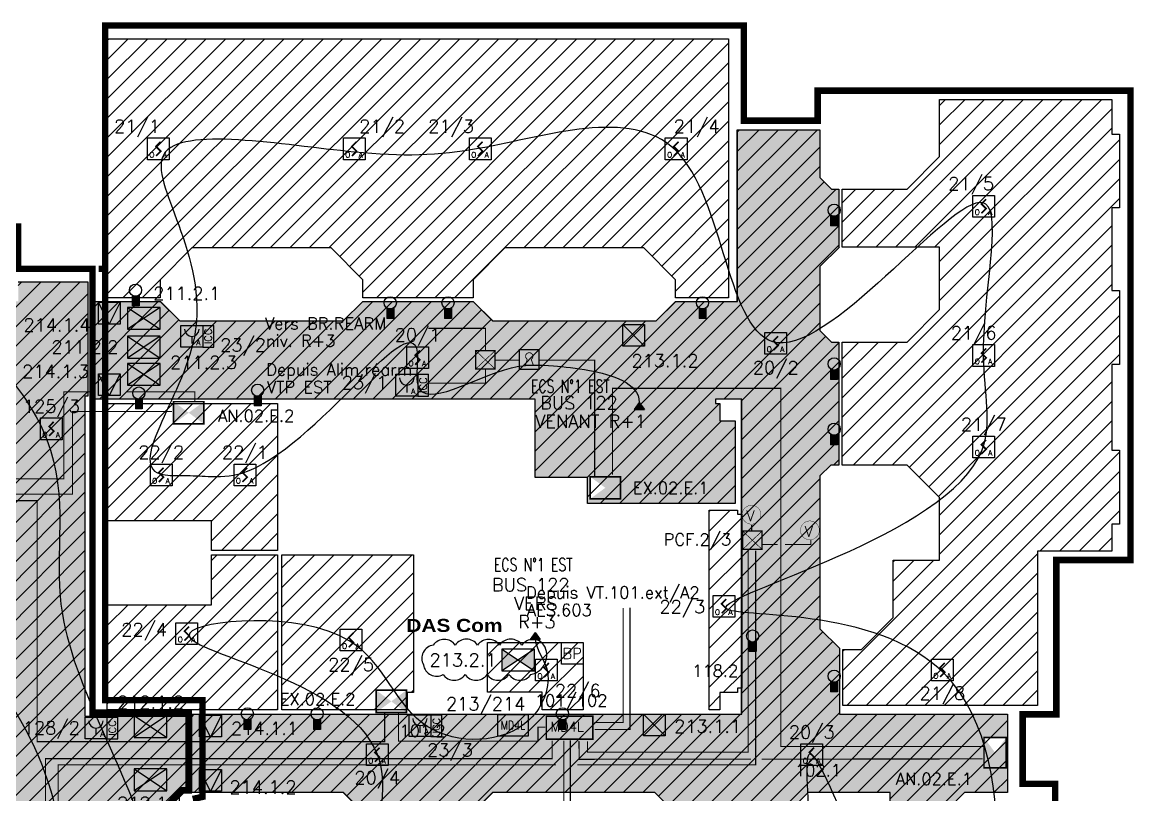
# Model space of a CAD drawing. Header units: millimetres. Extents: x 107 to 210, y 0 to 81.
# Drawn here: x 183.63 to 209.21, y 14.67 to 32.45 of the extents above; entities that cross this region are included whole.
import ezdxf
from ezdxf.enums import TextEntityAlignment as Align

# ---------------------------------------------------------------- set-up
doc = ezdxf.new("R2010")
doc.units = ezdxf.units.MM
for name, pattern in [('CACHE2', [4.7625, 3.175, -1.5875]), ('CONTINU', [0]), ('SLD', [0])]:
    doc.linetypes.add(name, pattern=pattern)
for name, color, linetype in [('ATEIS MISE EN SECURITE', 7, 'Continuous'), ('ATEIS ZONES MES', 7, 'Continuous'), ('JCC-ADRESSAGE', 6, 'Continuous'), ('JCC-ALARME GENERALE SELECTIVE', 3, 'Continuous'), ('JCC-BOUTON POUSSOIR REARMEMENT CCF', 3, 'Continuous'), ('JCC-CCF', 6, 'Continuous'), ('JCC-COMMUN', 2, 'Continuous'), ('JCC-DECLENCHEUR MANUEL AVEC ISOLATEUR', 5, 'Continuous'), ('JCC-ELEMENT DEPORTE_4 L DAS', 1, 'Continuous'), ('JCC-FILERIE SDI', 6, 'Continuous'), ('JCC-INDICATEUR ACTION', 1, 'Continuous'), ('JCC-OPTIQUE_A', 1, 'Continuous'), ('JCC-UAE-SDI', 7, 'Continuous'), ('JCC-VENTOUSE_PCF', 1, 'Continuous'), ('JCC-ZONING ZDA-ZDM', 5, 'Continuous')]:
    doc.layers.add(name, color=color, linetype=linetype)
doc.layers.add('JCC-MD4L', color=1, linetype='Continuous', lineweight=0)
doc.styles.add('ARIAL', font='')
doc.styles.add('HELVL', font='ROMAND.SHX')
doc.styles.add('ROMANC', font='romanc')
doc.styles.get("Standard").update_dxf_attribs({"font": 'romans.shx'})
doc.styles.add('TEXTE', font='romans.shx')
doc.styles.get('ARIAL').set_extended_font_data('Arial Black')
pattern_1 = [(45, (143.08944, 5.6988), (-0.2245064, 0.2245064), [])]
pattern_2 = [(45, (143.08978, 5.6988), (-0.2245064, 0.2245064), [])]
pattern_3 = [(0, (143.08978, 5.69879), (0.079375, 0.15875), [0, -0.15875])]

# ---------------------------------------------------------------- blocks, each defined once
blk = doc.blocks.new('déclencheur manuel avec isolateur')
at = {"layer": 'JCC-DECLENCHEUR MANUEL AVEC ISOLATEUR', "color": 0}
for p, q in [((2.5, 2.5), (5.02, 2.5)), ((5.02, -2.5), (5.02, 2.5)), ((0, 0), (0, -1.66)), ((2.5, -2.5), (5.02, -2.5))]:
    blk.add_line(p, q, dxfattribs=at)
blk.add_lwpolyline([(-2.5, 2.5), (2.5, 2.5), (2.5, -2.5), (-2.5, -2.5)], close=True, dxfattribs=at)
blk.add_arc((0, 1.66), 1.66, 180, 0, dxfattribs=at)
at = {"layer": 'JCC-ADRESSAGE', "style": 'TEXTE'}
blk.add_attdef('ADRESSE', text='', height=3, dxfattribs=at).set_placement((0, 5), align=Align.MIDDLE)
at = {"layer": 'JCC-DECLENCHEUR MANUEL AVEC ISOLATEUR', "color": 0}
blk.add_text('ICC', height=1.668, rotation=90, dxfattribs=at).set_placement((3.76, 0), align=Align.MIDDLE_CENTER)
blk.add_text('A', height=1.25, dxfattribs=at).set_placement((1.5, -2), align=Align.CENTER)
blk = doc.blocks.new('indicateur action')
at = {"layer": 'JCC-INDICATEUR ACTION'}
blk.add_hatch(color=0, dxfattribs=at).paths.add_polyline_path([(0.8, -0.05, -0.315344), (-0.8, -0.05), (-0.8, -2.5), (0.8, -2.5)])
at = {"layer": 'JCC-INDICATEUR ACTION', "color": 0}
for p, q in [((-0.8, -0.05), (-0.8, -2.5)), ((0.8, -2.5), (-0.8, -2.5)), ((0.8, -0.05), (0.8, -2.5))]:
    blk.add_line(p, q, dxfattribs=at)
blk.add_circle((0, 1.1), 1.4, dxfattribs=at)
at = {"layer": 'JCC-ADRESSAGE', "style": 'TEXTE'}
blk.add_attdef('ADRESSE', text='', height=3, dxfattribs=at).set_placement((0, 5), align=Align.MIDDLE)
blk = doc.blocks.new('optique_a')
at = {"layer": 'JCC-OPTIQUE_A', "color": 0}
blk.add_lwpolyline([(-2.5, 2.5), (2.5, 2.5), (2.5, -2.5), (-2.5, -2.5)], close=True, dxfattribs=at)
at = {"layer": 'JCC-OPTIQUE_A', "color": 0, "const_width": 0.385}
blk.add_lwpolyline([(0.54, 1.63), (-0.54, 0.54), (0.54, -0.54), (-0.54, -1.63)], dxfattribs=at)
at = {"layer": 'JCC-ADRESSAGE', "style": 'TEXTE'}
blk.add_attdef('ADRESSE', text='', height=3, dxfattribs=at).set_placement((0, 5), align=Align.MIDDLE)
at = {"layer": 'JCC-OPTIQUE_A', "color": 0}
for s, p in [('O', (-1.5, -2)), ('A', (1.5, -2))]:
    blk.add_text(s, height=1.25, dxfattribs=at).set_placement(p, align=Align.CENTER)
blk = doc.blocks.new('alarme générale selective')
at = {"layer": 'JCC-ALARME GENERALE SELECTIVE', "color": 0}
for p, q in [((2.5, -2.5), (-2.5, 2.5)), ((-2.5, -2.5), (2.5, 2.5))]:
    blk.add_line(p, q, dxfattribs=at)
blk.add_lwpolyline([(-2.5, 2.5), (2.5, 2.5), (2.5, -2.5), (-2.5, -2.5)], close=True, dxfattribs=at)
at = {"layer": 'JCC-ADRESSAGE', "style": 'TEXTE'}
blk.add_attdef('ADRESSE', text='', height=3, dxfattribs=at).set_placement((0, 5), align=Align.MIDDLE)
blk = doc.blocks.new('ventouse PCF')
at = {"layer": 'JCC-VENTOUSE_PCF'}
blk.add_hatch(color=0, dxfattribs=at).paths.add_polyline_path([(0, -2.5), (2.5, 2.5), (-2.5, 2.5)])
at = {"layer": 'JCC-VENTOUSE_PCF', "color": 0}
for p, q in [((0, -2.5), (-2.5, 2.5)), ((2.5, 2.5), (0, -2.5))]:
    blk.add_line(p, q, dxfattribs=at)
blk.add_lwpolyline([(-2.5, 2.5), (2.5, 2.5), (2.5, -2.5), (-2.5, -2.5)], close=True, dxfattribs=at)
at = {"layer": 'JCC-ADRESSAGE', "style": 'TEXTE'}
blk.add_attdef('ADRESSE', text='', height=3, dxfattribs=at).set_placement((0, 5), align=Align.MIDDLE)
blk = doc.blocks.new('clapet coupe feu_Réarm élect')
at = {"layer": 'JCC-CCF'}
h = blk.add_hatch(color=0, dxfattribs=at)
h.paths.add_polyline_path([(-3.76, 2.5), (-3.76, -2.5), (0, 0)])
h.paths.add_polyline_path([(3.76, 2.5), (0, 0), (3.76, -2.5)])
at = {"layer": 'JCC-CCF', "color": 0}
for p, q in [((3.76, 2.5), (-3.76, -2.5)), ((-3.76, 2.5), (3.76, -2.5))]:
    blk.add_line(p, q, dxfattribs=at)
blk.add_lwpolyline([(3.76, 2.5), (-3.76, 2.5), (-3.76, -2.5), (3.76, -2.5)], close=True, dxfattribs=at)
at = {"layer": 'JCC-ADRESSAGE', "style": 'TEXTE'}
blk.add_attdef('ADRESSE', text='', height=3, dxfattribs=at).set_placement((0, 5), align=Align.MIDDLE)
blk = doc.blocks.new('MD4L')
at = {"layer": 'JCC-ELEMENT DEPORTE_4 L DAS', "color": 0}
blk.add_lwpolyline([(-3.5, 2.5), (3.5, 2.5), (3.5, -2.5), (-3.5, -2.5)], close=True, dxfattribs=at)
at = {"layer": 'JCC-ADRESSAGE', "style": 'TEXTE'}
blk.add_attdef('ADRESSE', text='', height=3, dxfattribs=at).set_placement((0, 5), align=Align.MIDDLE)
at = {"layer": 'JCC-ELEMENT DEPORTE_4 L DAS', "color": 0, "width": 0.8}
blk.add_text('MD4L', height=2, dxfattribs=at).set_placement((0, 0), align=Align.MIDDLE_CENTER)
blk = doc.blocks.new('commun')
at = {"layer": 'JCC-COMMUN', "color": 0}
blk.add_lwpolyline([(-2.5, 2.5), (2.5, 2.5), (2.5, -2.5), (-2.5, -2.5)], close=True, dxfattribs=at)
at = {"layer": 'JCC-ADRESSAGE', "style": 'TEXTE'}
blk.add_attdef('ADRESSE', text='', height=3, dxfattribs=at).set_placement((0, 5), align=Align.MIDDLE)
at = {"layer": 'JCC-COMMUN', "color": 0, "style": 'TEXTE'}
blk.add_attdef('GENRE', text='', height=2.5, dxfattribs=at).set_placement((0, 0), align=Align.MIDDLE)
blk = doc.blocks.new("VOLETS D'AMENEE D'AIR DESENFUMAGE")
at = {"color": 3, "linetype": 'SLD', "const_width": 0.373}
blk.add_lwpolyline([(0, 5.12), (0, 0), (6.97, 0), (6.97, 5.12)], close=True, dxfattribs=at)
at = {"color": 3, "linetype": 'SLD'}
blk.add_solid([(0, 5.12), (0, 0), (6.97, 0), (6.97, 5.12)], dxfattribs=at)
blk = doc.blocks.new("VOLETS D'EXTRACTION DE DESENFUMAGE")
at = {"color": 1, "linetype": 'SLD', "const_width": 0.373}
blk.add_lwpolyline([(0, 5.12), (0, 0), (6.97, 0), (6.97, 5.12)], close=True, dxfattribs=at)
at = {"color": 1, "linetype": 'SLD'}
blk.add_solid([(0, 5.12), (0, 0), (6.97, 0), (6.97, 5.12)], dxfattribs=at)
blk = doc.blocks.new('BOITE DE RACCORDEMENT PCF')
at = {"color": 3, "linetype": 'Continuous', "const_width": 0.02}
blk.add_lwpolyline([(0, 0.275), (0, 0), (0.292, 0), (0.292, 0.275)], close=True, dxfattribs=at)
at = {"color": 3, "linetype": 'Continuous', "const_width": 0.01}
for points in [[(0.292, 0), (0, 0.275)], [(0.292, 0.275), (0, 0)]]:
    blk.add_lwpolyline(points, dxfattribs=at)
blk = doc.blocks.new('VENTOUSE ELECTROMANETIQUE A RUPTURE')
at = {"color": 4, "linetype": 'Continuous', "const_width": 0.00535}
blk.add_lwpolyline([(-0.142, 0, 1), (0.142, 0, 1)], format="xyb", close=True, dxfattribs=at)
at = {"color": 1, "linetype": 'SLD', "style": 'ROMANC'}
blk.add_text('V', height=0.16, dxfattribs=at).set_placement((-0.077, -0.096))
blk = doc.blocks.new('A$C20DD5AA8')
at = {"color": 4, "linetype": 'Continuous', "const_width": 0.364}
blk.add_lwpolyline([(0.18, 5.52), (0.18, 0.18), (10.88, 0.18), (10.88, 5.52)], close=True, dxfattribs=at)
at = {"linetype": 'Continuous', "style": 'ROMANC'}
blk.add_text('MD4L', height=2.183, dxfattribs=at).set_placement((1.13, 2))
blk = doc.blocks.new('BOITIER RÉARMEMENT MOTEUR DE DESENFUMAGE')
at = {"linetype": 'Continuous', "const_width": 0.31}
blk.add_lwpolyline([(0, 4.52), (0, 0), (4.52, 0), (4.52, 4.52)], close=True, dxfattribs=at)
at = {"color": 1, "linetype": 'Continuous', "const_width": 0.2}
blk.add_lwpolyline([(2.71, 2.26, 3.408312), (1.81, 2.26), (1.38, 0.92), (3.2, 0.92), (2.71, 2.26)], format="xyb", dxfattribs=at)

msp = doc.modelspace()

# ---------------------------------------------------------------- hatches: boundary and pattern name
at = {"layer": 'ATEIS ZONES MES'}
h = msp.add_hatch(dxfattribs=at)
h.set_pattern_fill('DOTS', color=3, scale=0.1, style=0)
h.set_pattern_definition(pattern_3)
edge = h.paths.add_edge_path()
edge.add_line((187.535, 16.484), (187.535, 16.524))
edge.add_line((187.535, 16.524), (200.191, 16.524))
edge.add_line((200.191, 16.524), (200.191, 23.774))
edge.add_line((200.191, 23.774), (199.591, 23.774))
edge.add_line((199.591, 23.774), (199.591, 23.674))
edge.add_line((199.591, 23.674), (199.691, 23.674))
edge.add_line((199.691, 23.674), (199.691, 23.274))
edge.add_line((199.691, 23.274), (200.041, 23.274))
edge.add_line((200.041, 23.274), (200.041, 21.374))
edge.add_line((200.041, 21.374), (196.641, 21.374))
edge.add_line((196.641, 21.374), (196.641, 21.974))
edge.add_line((196.641, 21.974), (195.441, 21.974))
edge.add_line((195.441, 21.974), (195.441, 23.774))
edge.add_line((195.441, 23.774), (193.284, 23.774))
edge.add_line((193.284, 23.774), (190.939, 23.774))
edge.add_line((190.939, 23.774), (186.691, 23.774))
edge.add_line((186.691, 23.774), (185.241, 23.774))
edge.add_line((185.241, 23.774), (185.241, 26.024))
edge.add_line((185.241, 26.024), (186.811, 26.024))
edge.add_line((186.811, 26.024), (187.261, 25.574))
edge.add_line((187.261, 25.574), (191.022, 25.574))
edge.add_line((191.022, 25.574), (191.472, 26.024))
edge.add_line((191.472, 26.024), (194.011, 26.024))
edge.add_line((194.011, 26.024), (194.461, 25.574))
edge.add_line((194.461, 25.574), (198.222, 25.574))
edge.add_line((198.222, 25.574), (198.672, 26.024))
edge.add_line((198.672, 26.024), (200.091, 26.024))
edge.add_line((200.091, 26.024), (200.091, 29.973))
edge.add_line((200.091, 29.973), (201.991, 29.973))
edge.add_line((201.991, 29.973), (201.991, 28.872))
edge.add_line((201.991, 28.872), (202.257, 28.607))
edge.add_line((202.257, 28.607), (202.428, 28.607))
edge.add_line((202.428, 28.607), (202.428, 27.273))
edge.add_line((202.428, 27.273), (202.441, 27.274))
edge.add_line((202.441, 27.274), (201.991, 26.824))
edge.add_line((201.991, 26.824), (201.991, 25.352))
edge.add_line((201.991, 25.352), (202.257, 25.087))
edge.add_line((202.257, 25.087), (202.428, 25.087))
edge.add_line((202.428, 25.087), (202.428, 22.26))
edge.add_line((202.428, 22.26), (202.244, 22.26))
edge.add_line((202.244, 22.26), (201.991, 22.008))
edge.add_line((201.991, 22.008), (201.992, 18.492))
edge.add_line((201.992, 18.492), (202.442, 18.042))
edge.add_line((202.442, 18.042), (202.442, 16.524))
edge.add_line((202.442, 16.524), (206.307, 16.524))
edge.add_line((206.307, 16.524), (206.307, 14.724))
edge.add_line((206.307, 14.724), (205.321, 14.724))
edge.add_line((205.321, 14.724), (204.926, 14.328))
edge.add_line((204.926, 14.328), (204.926, 14.23))
edge.add_line((204.926, 14.23), (203.608, 14.23))
edge.add_line((203.608, 14.23), (203.608, 14.724))
edge.add_line((203.608, 14.724), (201.721, 14.724))
edge.add_line((201.721, 14.724), (201.326, 14.328))
edge.add_line((201.326, 14.328), (201.326, 14.239))
edge.add_line((201.326, 14.239), (201.326, 14.23))
edge.add_line((201.326, 14.23), (198.59, 14.23))
edge.add_line((198.59, 14.23), (198.589, 14.328))
edge.add_line((198.589, 14.328), (198.194, 14.724))
edge.add_line((198.194, 14.724), (194.461, 14.724))
edge.add_line((194.461, 14.724), (194.011, 14.274))
edge.add_line((194.011, 14.274), (191.472, 14.274))
edge.add_line((191.472, 14.274), (191.023, 14.724))
edge.add_line((191.023, 14.724), (187.535, 14.724))
edge.add_line((187.535, 14.724), (187.535, 16.484))
h = msp.add_hatch(dxfattribs=at)
h.set_pattern_fill('DOTS', color=3, scale=0.1, style=0)
h.set_pattern_definition(pattern_3)
h.paths.add_polyline_path([(185.142, 23.844), (185.072, 23.844), (185.072, 16.483), (187.435, 16.484), (187.435, 14.804), (187.435, 14.774), (187.275, 14.774), (186.811, 14.274), (185.142, 14.274), (185.142, 10.274), (183.542, 10.274), (183.542, 10.674), (181.561, 10.674), (181.111, 10.224), (178.572, 10.224), (178.122, 10.674), (174.261, 10.674), (173.911, 10.224), (171.372, 10.224), (170.922, 10.674), (167.212, 10.674), (166.762, 10.224), (165.342, 10.224), (165.342, 6.624), (163.466, 6.624), (163.466, 7.679), (163.016, 8.129), (163.016, 9.349), (163.466, 9.799), (163.466, 11.274), (163.016, 11.729), (163.016, 14.268), (163.466, 14.718), (163.466, 16.824), (163.351, 16.824), (163.351, 19.364), (165.092, 19.364), (165.092, 16.474), (165.342, 16.474), (165.342, 12.574), (183.092, 12.574), (183.092, 20.899), (165.342, 20.899), (165.342, 23.049), (166.761, 23.049), (167.211, 22.599), (170.922, 22.599), (171.372, 23.049), (173.911, 23.049), (174.261, 22.599), (178.122, 22.599), (178.572, 23.049), (181.112, 23.049), (181.562, 22.599), (183.442, 22.599), (183.442, 26.024), (183.542, 26.024), (183.542, 26.474), (185.142, 26.474)])
at = {"layer": 'JCC-FILERIE SDI'}
for points in [[(197.716, 23.541), (197.952, 23.541), (197.834, 23.697)], [(195.319, 18.248), (195.555, 18.248), (195.437, 18.404)]]:
    msp.add_hatch(color=6, dxfattribs=at).paths.add_polyline_path(points)
at = {"layer": 'JCC-ZONING ZDA-ZDM'}
h = msp.add_hatch(dxfattribs=at)
h.set_pattern_fill('ANSI31', color=106, scale=0.1, style=0)
h.set_pattern_definition(pattern_1)
h.paths.add_polyline_path([(185.589, 26.104), (185.589, 32.068), (199.889, 32.068), (199.889, 26.104), (198.67, 26.104), (198.67, 26.524), (197.94, 27.254), (194.74, 27.254), (194.01, 26.524), (194.01, 26.104), (192.79, 26.104), (191.47, 26.104), (191.47, 26.524), (190.74, 27.254), (187.539, 27.254), (186.809, 26.524), (186.809, 26.104)])
h = msp.add_hatch(dxfattribs=at)
h.set_pattern_fill('ANSI31', color=106, scale=0.1, style=0)
h.set_pattern_definition(pattern_1)
edge = h.paths.add_edge_path()
edge.add_line((204.745, 30.674), (208.709, 30.674))
edge.add_line((208.709, 30.674), (208.709, 29.874))
edge.add_line((208.709, 29.874), (208.889, 29.874))
edge.add_line((208.889, 29.874), (208.889, 28.174))
edge.add_line((208.889, 28.174), (208.709, 28.174))
edge.add_line((208.709, 28.174), (208.709, 26.273))
edge.add_line((208.709, 26.273), (208.889, 26.273))
edge.add_line((208.889, 26.273), (208.889, 24.573))
edge.add_line((208.889, 24.573), (208.709, 24.573))
edge.add_line((208.709, 24.573), (208.709, 22.599))
edge.add_line((208.709, 22.599), (208.889, 22.599))
edge.add_line((208.889, 22.599), (208.889, 20.899))
edge.add_line((208.889, 20.899), (208.712, 20.896))
edge.add_line((208.712, 20.896), (208.709, 20.274))
edge.add_line((208.709, 20.274), (207.001, 20.274))
edge.add_line((207.001, 20.274), (207.001, 16.724))
edge.add_line((207.001, 16.724), (202.519, 16.724))
edge.add_line((202.519, 16.724), (202.519, 18.018))
edge.add_line((202.519, 18.018), (202.945, 18.018))
edge.add_line((202.945, 18.018), (203.675, 18.748))
edge.add_line((203.675, 18.748), (203.675, 20.069))
edge.add_line((203.675, 20.069), (203.675, 20.074))
edge.add_line((203.675, 20.074), (204.745, 20.074))
edge.add_line((204.745, 20.074), (204.745, 21.511))
edge.add_line((204.745, 21.511), (203.996, 22.26))
edge.add_line((203.996, 22.26), (202.506, 22.26))
edge.add_line((202.506, 22.26), (202.506, 25.087))
edge.add_line((202.506, 25.087), (203.996, 25.087))
edge.add_line((203.996, 25.087), (204.745, 25.835))
edge.add_line((204.745, 25.835), (204.745, 27.174))
edge.add_line((204.745, 27.174), (204.745, 27.274))
edge.add_line((204.745, 27.274), (202.506, 27.274))
edge.add_line((202.506, 27.274), (202.506, 28.607))
edge.add_line((202.506, 28.607), (203.996, 28.607))
edge.add_line((203.996, 28.607), (204.745, 29.356))
edge.add_line((204.745, 29.356), (204.745, 30.674))
h = msp.add_hatch(dxfattribs=at)
h.set_pattern_fill('ANSI31', color=42, scale=0.1, style=0)
h.set_pattern_definition(pattern_1)
edge = h.paths.add_edge_path()
edge.add_line((187.533, 16.484), (187.533, 16.524))
edge.add_line((187.533, 16.524), (200.189, 16.524))
edge.add_line((200.189, 16.524), (200.189, 23.774))
edge.add_line((200.189, 23.774), (199.589, 23.774))
edge.add_line((199.589, 23.774), (199.589, 23.674))
edge.add_line((199.589, 23.674), (199.689, 23.674))
edge.add_line((199.689, 23.674), (199.689, 23.274))
edge.add_line((199.689, 23.274), (200.039, 23.274))
edge.add_line((200.039, 23.274), (200.039, 21.374))
edge.add_line((200.039, 21.374), (196.639, 21.374))
edge.add_line((196.639, 21.374), (196.639, 21.974))
edge.add_line((196.639, 21.974), (195.439, 21.974))
edge.add_line((195.439, 21.974), (195.439, 23.774))
edge.add_line((195.439, 23.774), (193.282, 23.774))
edge.add_line((193.282, 23.774), (190.938, 23.774))
edge.add_line((190.938, 23.774), (186.689, 23.774))
edge.add_line((186.689, 23.774), (185.239, 23.774))
edge.add_line((185.239, 23.774), (185.239, 26.024))
edge.add_line((185.239, 26.024), (186.809, 26.024))
edge.add_line((186.809, 26.024), (187.259, 25.574))
edge.add_line((187.259, 25.574), (191.02, 25.574))
edge.add_line((191.02, 25.574), (191.47, 26.024))
edge.add_line((191.47, 26.024), (194.01, 26.024))
edge.add_line((194.01, 26.024), (194.459, 25.574))
edge.add_line((194.459, 25.574), (198.22, 25.574))
edge.add_line((198.22, 25.574), (198.67, 26.024))
edge.add_line((198.67, 26.024), (200.089, 26.024))
edge.add_line((200.089, 26.024), (200.089, 29.973))
edge.add_line((200.089, 29.973), (201.989, 29.973))
edge.add_line((201.989, 29.973), (201.989, 28.872))
edge.add_line((201.989, 28.872), (202.255, 28.607))
edge.add_line((202.255, 28.607), (202.426, 28.607))
edge.add_line((202.426, 28.607), (202.426, 27.273))
edge.add_line((202.426, 27.273), (202.439, 27.274))
edge.add_line((202.439, 27.274), (201.989, 26.824))
edge.add_line((201.989, 26.824), (201.989, 25.352))
edge.add_line((201.989, 25.352), (202.255, 25.087))
edge.add_line((202.255, 25.087), (202.426, 25.087))
edge.add_line((202.426, 25.087), (202.426, 22.26))
edge.add_line((202.426, 22.26), (202.242, 22.26))
edge.add_line((202.242, 22.26), (201.989, 22.008))
edge.add_line((201.989, 22.008), (201.99, 18.492))
edge.add_line((201.99, 18.492), (202.44, 18.042))
edge.add_line((202.44, 18.042), (202.44, 16.524))
edge.add_line((202.44, 16.524), (206.305, 16.524))
edge.add_line((206.305, 16.524), (206.305, 14.724))
edge.add_line((206.305, 14.724), (205.319, 14.724))
edge.add_line((205.319, 14.724), (204.924, 14.328))
edge.add_line((204.924, 14.328), (204.924, 14.23))
edge.add_line((204.924, 14.23), (203.606, 14.23))
edge.add_line((203.606, 14.23), (203.606, 14.724))
edge.add_line((203.606, 14.724), (201.719, 14.724))
edge.add_line((201.719, 14.724), (201.324, 14.328))
edge.add_line((201.324, 14.328), (201.324, 14.239))
edge.add_line((201.324, 14.239), (201.324, 14.23))
edge.add_line((201.324, 14.23), (198.588, 14.23))
edge.add_line((198.588, 14.23), (198.588, 14.328))
edge.add_line((198.588, 14.328), (198.192, 14.724))
edge.add_line((198.192, 14.724), (194.459, 14.724))
edge.add_line((194.459, 14.724), (194.009, 14.274))
edge.add_line((194.009, 14.274), (191.47, 14.274))
edge.add_line((191.47, 14.274), (191.021, 14.724))
edge.add_line((191.021, 14.724), (187.533, 14.724))
edge.add_line((187.533, 14.724), (187.533, 16.484))
h = msp.add_hatch(dxfattribs=at)
h.set_pattern_fill('ANSI31', color=11, scale=0.1, style=0)
h.set_pattern_definition(pattern_2)
h.paths.add_polyline_path([(185.14, 23.844), (185.07, 23.844), (185.07, 16.483), (187.433, 16.484), (187.433, 14.804), (187.433, 14.774), (187.273, 14.774), (186.81, 14.274), (185.14, 14.274), (185.14, 10.274), (183.54, 10.274), (183.54, 10.674), (181.559, 10.674), (181.109, 10.224), (178.57, 10.224), (178.12, 10.674), (174.26, 10.674), (173.91, 10.224), (171.37, 10.224), (170.92, 10.674), (167.21, 10.674), (166.76, 10.224), (165.34, 10.224), (165.34, 6.624), (163.465, 6.624), (163.465, 7.679), (163.015, 8.129), (163.015, 9.349), (163.465, 9.799), (163.465, 11.274), (163.015, 11.729), (163.015, 14.268), (163.465, 14.718), (163.465, 16.824), (163.35, 16.824), (163.35, 19.364), (165.09, 19.364), (165.09, 16.474), (165.34, 16.474), (165.34, 12.574), (183.09, 12.574), (183.09, 20.899), (165.34, 20.899), (165.34, 23.049), (166.76, 23.049), (167.21, 22.599), (170.92, 22.599), (171.37, 23.049), (173.91, 23.049), (174.259, 22.599), (178.12, 22.599), (178.57, 23.049), (181.11, 23.049), (181.56, 22.599), (183.44, 22.599), (183.44, 26.024), (183.54, 26.024), (183.54, 26.474), (185.14, 26.474)])
h = msp.add_hatch(dxfattribs=at)
h.set_pattern_fill('ANSI31', color=3, scale=0.1, style=0)
h.set_pattern_definition(pattern_2)
h.paths.add_polyline_path([(185.59, 23.674), (189.51, 23.674), (189.51, 20.294), (187.99, 20.294), (187.99, 20.973), (185.59, 20.973)])
h = msp.add_hatch(dxfattribs=at)
h.set_pattern_fill('ANSI31', color=3, scale=0.1, style=0)
h.set_pattern_definition(pattern_2)
h.paths.add_polyline_path([(199.44, 21.224), (200.092, 21.224), (200.092, 21.126), (200.19, 21.126), (200.19, 17.122), (200.092, 17.122), (200.092, 17.024), (199.69, 17.024), (199.69, 16.624), (199.44, 16.624)])
h = msp.add_hatch(dxfattribs=at)
h.set_pattern_fill('ANSI31', color=3, scale=0.1, style=0)
h.set_pattern_definition(pattern_2)
h.paths.add_polyline_path([(189.51, 20.194), (189.51, 16.641), (189.51, 16.624), (185.59, 16.624), (185.59, 19.044), (187.99, 19.044), (187.99, 20.194)])
h = msp.add_hatch(dxfattribs=at)
h.set_pattern_fill('ANSI31', color=3, scale=0.1, style=0)
h.set_pattern_definition(pattern_2)
h.paths.add_polyline_path([(189.61, 20.194), (192.638, 20.194), (192.638, 17.024), (192.49, 17.024), (192.49, 16.624), (189.61, 16.624)])
h = msp.add_hatch(dxfattribs=at)
h.set_pattern_fill('ANSI31', color=3, scale=0.1, style=0)
h.set_pattern_definition(pattern_2)
h.paths.add_polyline_path([(195.6, 16.624), (195.6, 17.034), (194.34, 17.034), (194.34, 18.174), (196.54, 18.174), (196.54, 16.624)])

# ---------------------------------------------------------------- linework, layer by layer
at = {"layer": 'ATEIS MISE EN SECURITE', "color": 6, "linetype": 'CONTINU', "const_width": 0.025}
for points in [[(194.292, 24.89), (194.292, 25.405), (192.977, 25.405)], [(195.075, 24.671), (194.515, 24.671)], [(196.807, 21.991), (196.807, 24.671), (195.528, 24.671)], [(194.292, 24.47), (194.292, 24.142), (192.986, 24.142)], [(200.42, 20.881), (200.42, 20.748)], [(201.186, 20.43), (201.781, 20.43), (201.781, 20.531)], [(200.512, 20.287), (200.512, 15.359), (196.409, 15.359)], [(196.644, 15.903), (196.644, 15.653), (200.339, 15.653), (200.339, 20.279)], [(200.675, 20.43), (201.015, 20.43)], [(195.916, 15.359), (184.458, 15.359), (184.458, 10.909), (183.47, 10.909)]]:
    msp.add_lwpolyline(points, dxfattribs=at)
at = {"layer": 'ATEIS MISE EN SECURITE', "color": 3, "linetype": 'CONTINU', "const_width": 0.025}
for points in [[(170.966, 20.792), (170.966, 21.943), (184.59, 21.943), (184.59, 23.944), (185.238, 23.944)], [(186.037, 23.944), (187.607, 23.944), (187.607, 23.718)], [(205.758, 15.782), (201.092, 15.782), (201.092, 22.833), (201.092, 24.024), (197.215, 24.024), (197.215, 22.036)], [(182.445, 20.804), (182.445, 21.59), (184.787, 21.59), (184.787, 23.489), (187.079, 23.489)], [(184.522, 15.894), (183.977, 15.894), (183.977, 21.44), (182.772, 21.44), (182.772, 20.825)], [(191.974, 16.554), (191.974, 15.894), (184.522, 15.894)], [(195.673, 16.227), (195.502, 16.227), (195.502, 15.908), (192.294, 15.908), (192.294, 16.546)], [(195.827, 15.915), (195.827, 15.502), (184.165, 15.502), (184.165, 14.453), (183.021, 14.453)], [(196.445, 15.912), (196.45, 15.488), (200.404, 15.492)], [(200.654, 15.492), (205.734, 15.497)]]:
    msp.add_lwpolyline(points, dxfattribs=at)
at = {"layer": 'ATEIS MISE EN SECURITE', "color": 5, "linetype": 'CACHE2', "ltscale": 0.1, "const_width": 0.025}
msp.add_lwpolyline([(196.798, 16.335), (197.465, 16.335), (197.465, 18.966)], dxfattribs=at)
at = {"layer": 'ATEIS MISE EN SECURITE', "color": 1, "linetype": 'CACHE2', "ltscale": 0.1, "const_width": 0.025}
for points in [[(196.805, 16.174), (197.619, 16.174), (197.619, 18.974)], [(196.247, 15.927), (196.247, 12.58), (195.284, 12.58)]]:
    msp.add_lwpolyline(points, dxfattribs=at)
at = {"layer": 'ATEIS MISE EN SECURITE', "color": 4, "linetype": 'CACHE2', "ltscale": 0.1, "const_width": 0.025}
msp.add_lwpolyline([(196.097, 15.916), (196.097, 12.749), (195.261, 12.749)], dxfattribs=at)
at = {"layer": 'ATEIS ZONES MES', "color": 3}
for points in [[(187.535, 16.484), (187.535, 16.524), (200.191, 16.524), (200.191, 23.774), (199.591, 23.774), (199.591, 23.674), (199.691, 23.674), (199.691, 23.274), (200.041, 23.274), (200.041, 21.374), (196.641, 21.374), (196.641, 21.974), (195.441, 21.974), (195.441, 23.774), (193.284, 23.774), (190.939, 23.774), (186.691, 23.774), (185.241, 23.774), (185.241, 26.024), (186.811, 26.024), (187.261, 25.574), (191.022, 25.574), (191.472, 26.024), (194.011, 26.024), (194.461, 25.574), (198.222, 25.574), (198.672, 26.024), (200.091, 26.024), (200.091, 29.973), (201.991, 29.973), (201.991, 28.872), (202.257, 28.607), (202.428, 28.607), (202.428, 27.273), (202.441, 27.274), (201.991, 26.824), (201.991, 25.352), (202.257, 25.087), (202.428, 25.087), (202.428, 22.26), (202.244, 22.26), (201.991, 22.008), (201.992, 18.492), (202.442, 18.042), (202.442, 16.524), (206.307, 16.524), (206.307, 14.724), (205.321, 14.724), (204.926, 14.328)], [(183.542, 26.474), (185.142, 26.474), (185.142, 23.844), (185.072, 23.844), (185.072, 16.483), (187.435, 16.484), (187.435, 14.804), (187.435, 14.774), (187.275, 14.774), (186.811, 14.274), (185.142, 14.274), (185.142, 10.274), (183.542, 10.274)], [(191.472, 14.274), (191.023, 14.724), (187.535, 14.724), (187.535, 16.484)], [(198.589, 14.328), (198.194, 14.724), (194.461, 14.724), (194.011, 14.274)], [(203.608, 14.23), (203.608, 14.724), (201.721, 14.724), (201.326, 14.328)]]:
    msp.add_lwpolyline(points, dxfattribs=at)
at = {"layer": 'JCC-CCF'}
msp.add_lwpolyline([(195.638, 18.117, 0.520567), (195.133, 18.117, 0.520567), (194.618, 18.117, 0.520567), (194.113, 18.117, 0.520567), (193.598, 18.117, 0.520567), (193.093, 18.117, 0.520567), (192.866, 17.663, 0.520567), (193.32, 17.437, 0.520567), (193.825, 17.437, 0.520567), (194.33, 17.437, 0.520567), (194.835, 17.437, 0.520567), (195.34, 17.437, 0.520567)], format="xyb", close=True, dxfattribs=at)
at = {"layer": 'JCC-FILERIE SDI', "color": 6}
for p, q in [((197.834, 23.697), (197.716, 23.541)), ((197.834, 23.697), (197.716, 23.541)), ((197.716, 23.541), (197.952, 23.541)), ((197.716, 23.541), (197.952, 23.541)), ((197.834, 23.697), (197.952, 23.541)), ((197.834, 23.697), (197.952, 23.541)), ((195.437, 18.404), (195.319, 18.248)), ((195.437, 18.404), (195.319, 18.248)), ((195.319, 18.248), (195.555, 18.248)), ((195.319, 18.248), (195.555, 18.248)), ((195.437, 18.404), (195.555, 18.248)), ((195.437, 18.404), (195.555, 18.248))]:
    msp.add_line(p, q, dxfattribs=at)
at = {"layer": 'JCC-FILERIE SDI', "color": 6, "start_tangent": (0.097794, -0.995207), "end_tangent": (0, -1)}
msp.add_spline([(195.44, 18.252), (195.702, 17.566), (195.309, 16.405), (192.97, 16.235), (191.156, 18.217), (187.486, 18.387), (191.8, 15.606), (191.666, 11.75), (193.774, 11.672), (198.799, 10.809), (201.083, 10.845), (201.743, 15.605), (204.669, 10.738), (204.865, 17.447), (199.833, 18.963), (205.723, 22.606), (205.758, 24.746), (205.812, 28.265), (201.012, 25.073), (198.657, 29.513), (194.179, 29.548), (191.28, 29.46), (186.89, 29.406), (187.593, 25.211), (186.873, 22.039), (187.356, 22.018), (187.909, 21.999), (188.693, 22.075), (192.731, 24.733), (192.733, 24.097), (194.89, 24.495), (195.856, 24.541), (196.684, 24.436), (197.834, 23.697)], degree=3, dxfattribs=at)
at = {"layer": 'JCC-FILERIE SDI', "color": 5, "start_tangent": (0, 1), "end_tangent": (0, 1)}
msp.add_spline([(166.877, 20.232), (167.782, 19.78), (167.764, 22.227), (166.509, 25.25), (168.297, 23.745), (169.662, 21.867), (171.331, 25.134), (173.626, 25.296), (178.657, 25.296), (179.631, 21.821), (180.953, 25.25), (184.082, 23.118), (184.503, 19.241), (185.43, 16.252), (186.614, 11.753), (180.795, 7.953), (178.894, 7.93), (173.909, 7.791), (171.498, 7.861), (166.56, 7.814), (159.505, 8.069), (159.505, 11.706), (159.598, 14.417), (162.519, 15.599), (164.628, 18.402), (165.231, 11.637), (167.109, 14.695), (169.775, 14.556), (172.441, 14.649), (175.258, 11.661), (176.244, 14.775), (180.37, 14.649), (184.242, 13.166), (181.861, 18.453), (176.227, 18.707), (172.472, 18.545), (169.156, 18.545), (169.18, 19.101)], degree=3, dxfattribs=at)
at = {"layer": 'JCC-ZONING ZDA-ZDM', "color": 201, "const_width": 0.15}
for points in [[(207.406, 7.949), (207.406, 14.924), (206.656, 14.924), (206.656, 16.524), (207.431, 16.524), (207.431, 20.074), (209.139, 20.074), (209.139, 30.874), (201.94, 30.874), (201.94, 30.182), (200.24, 30.182), (200.24, 32.373), (185.54, 32.373), (185.54, 26.774), (185.39, 26.774)], [(185.54, 26.774), (185.54, 16.849), (187.78, 16.849), (187.78, 14.624), (187.556, 14.574)]]:
    msp.add_lwpolyline(points, dxfattribs=at)
at = {"layer": 'JCC-ZONING ZDA-ZDM', "color": 106}
for points in [[(185.589, 26.104), (185.589, 32.068), (199.889, 32.068), (199.889, 26.104), (198.67, 26.104), (198.67, 26.104), (198.67, 26.524), (197.94, 27.254), (194.74, 27.254), (194.01, 26.524), (194.01, 26.104), (192.79, 26.104), (191.47, 26.104), (191.47, 26.524), (190.74, 27.254), (187.539, 27.254), (186.809, 26.524), (186.809, 26.104), (185.589, 26.104)], [(204.745, 30.674), (208.709, 30.674), (208.709, 29.874), (208.889, 29.874), (208.889, 28.174), (208.709, 28.174), (208.709, 26.273), (208.889, 26.273), (208.889, 24.573), (208.709, 24.573), (208.709, 22.599), (208.889, 22.599), (208.889, 20.899), (208.712, 20.896), (208.709, 20.274), (207.001, 20.274), (207.001, 16.724), (202.519, 16.724), (202.519, 18.018), (202.945, 18.018), (203.675, 18.748), (203.675, 20.069), (203.675, 20.074), (204.745, 20.074), (204.745, 21.511), (203.996, 22.26), (202.506, 22.26), (202.506, 25.087), (203.996, 25.087), (204.745, 25.835), (204.745, 27.174), (204.745, 27.274), (202.506, 27.274), (202.506, 28.607), (203.996, 28.607), (204.745, 29.356), (204.745, 30.674)]]:
    msp.add_lwpolyline(points, dxfattribs=at)
at = {"layer": 'JCC-ZONING ZDA-ZDM', "color": 42}
for points in [[(187.533, 16.484), (187.533, 16.524), (200.189, 16.524), (200.189, 23.774), (199.589, 23.774), (199.589, 23.674), (199.689, 23.674), (199.689, 23.274), (200.039, 23.274), (200.039, 21.374), (196.639, 21.374), (196.639, 21.974), (195.439, 21.974), (195.439, 23.774), (193.282, 23.774), (190.938, 23.774), (186.689, 23.774), (185.239, 23.774), (185.239, 26.024), (186.809, 26.024), (187.259, 25.574), (191.02, 25.574), (191.47, 26.024), (194.01, 26.024), (194.459, 25.574), (198.22, 25.574), (198.67, 26.024), (200.089, 26.024), (200.089, 29.973), (201.989, 29.973), (201.989, 28.872), (202.255, 28.607), (202.426, 28.607), (202.426, 27.273), (202.439, 27.274), (201.989, 26.824), (201.989, 25.352), (202.255, 25.087), (202.426, 25.087), (202.426, 22.26), (202.242, 22.26), (201.989, 22.008), (201.99, 18.492), (202.44, 18.042), (202.44, 16.524), (206.305, 16.524), (206.305, 14.724), (205.319, 14.724), (204.924, 14.328)], [(191.47, 14.274), (191.021, 14.724), (187.533, 14.724), (187.533, 16.484)], [(198.588, 14.328), (198.192, 14.724), (194.459, 14.724), (194.009, 14.274)], [(203.606, 14.23), (203.606, 14.724), (201.719, 14.724), (201.324, 14.328)]]:
    msp.add_lwpolyline(points, dxfattribs=at)
at = {"layer": 'JCC-ZONING ZDA-ZDM', "color": 1, "const_width": 0.15}
msp.add_lwpolyline([(163.69, 6.424), (165.34, 6.424), (165.34, 5.524), (183.54, 5.524), (183.54, 9.974), (185.19, 9.974), (185.19, 14.174), (185.19, 14.236), (186.79, 14.236), (187.319, 14.774), (187.461, 14.774), (187.461, 16.564), (185.29, 16.564), (185.25, 16.564), (185.25, 26.774), (183.54, 26.774), (183.54, 27.749), (165.89, 27.749), (165.59, 27.749)], dxfattribs=at)
at = {"layer": 'JCC-ZONING ZDA-ZDM', "color": 11}
msp.add_lwpolyline([(183.54, 26.474), (185.14, 26.474), (185.14, 23.844), (185.07, 23.844), (185.07, 16.483), (187.433, 16.484), (187.433, 14.804), (187.433, 14.774), (187.273, 14.774), (186.81, 14.274), (185.14, 14.274), (185.14, 10.274), (183.54, 10.274)], dxfattribs=at)
at = {"layer": 'JCC-ZONING ZDA-ZDM', "color": 3}
for points in [[(185.59, 23.674), (189.51, 23.674), (189.51, 20.294), (187.99, 20.294), (187.99, 20.973), (185.59, 20.973), (185.59, 23.674)], [(199.44, 21.224), (200.092, 21.224), (200.092, 21.126), (200.19, 21.126), (200.19, 17.122), (200.092, 17.122), (200.092, 17.024), (199.69, 17.024), (199.69, 16.624), (199.44, 16.624), (199.44, 21.224)], [(189.51, 20.194), (189.51, 16.641), (189.51, 16.624), (185.59, 16.624), (185.59, 19.044), (187.99, 19.044), (187.99, 20.194), (189.51, 20.194)], [(189.61, 20.194), (192.638, 20.194), (192.638, 17.024), (192.49, 17.024), (192.49, 16.624), (189.61, 16.624), (189.61, 20.194)], [(195.6, 16.624), (195.6, 17.034), (194.34, 17.034), (194.34, 18.174), (196.54, 18.174), (196.54, 16.624), (195.6, 16.624)]]:
    msp.add_lwpolyline(points, dxfattribs=at)

# ---------------------------------------------------------------- block references
at = {"layer": 'ATEIS MISE EN SECURITE', "linetype": 'Continuous'}
for name, p, xscale, yscale, zscale in [('BOITE DE RACCORDEMENT PCF', (194.069, 24.47), 1.5274875, 1.5274875, 1.5274875), ('BOITIER RÉARMEMENT MOTEUR DE DESENFUMAGE', (195.075, 24.465), 0.1, 0.1, 0.1), ("VOLETS D'EXTRACTION DE DESENFUMAGE", (196.703, 21.479), 0.1, 0.1, 0.1), ('VENTOUSE ELECTROMANETIQUE A RUPTURE', (200.416, 21.116), 1.5274875, 1.5274875, 1.5274875), ('BOITE DE RACCORDEMENT PCF', (200.213, 20.319), 1.5274875, 1.5274875, 1.5274875), ('VENTOUSE ELECTROMANETIQUE A RUPTURE', (201.76, 20.756), 1.5274875, 1.5274875, 1.5274875), ("VOLETS D'EXTRACTION DE DESENFUMAGE", (191.777, 16.565), 0.1, 0.1, 0.1)]:
    msp.add_blockref(name, p, dxfattribs=dict(at, xscale=xscale, yscale=yscale, zscale=zscale))
at = {"layer": 'ATEIS MISE EN SECURITE', "linetype": 'Continuous', "xscale": 0.1, "yscale": 0.1, "zscale": 0.1}
for p, rotation in [((187.812, 23.718), 180), ((205.767, 15.99), 270)]:
    msp.add_blockref("VOLETS D'AMENEE D'AIR DESENFUMAGE", p, dxfattribs=dict(at, rotation=rotation))
at = {"layer": 'ATEIS MISE EN SECURITE', "color": 0, "xscale": 0.1, "yscale": 0.1, "zscale": 0.1}
msp.add_blockref('A$C20DD5AA8', (195.677, 15.931), dxfattribs=at)
at = {"layer": 'JCC-ALARME GENERALE SELECTIVE', "lineweight": 0}
ref = msp.add_blockref('alarme générale selective', (197.706, 25.244), dxfattribs=dict(at, xscale=0.09999999999999964, yscale=0.09999999999999964))
ref.add_attrib('ADRESSE', '213.1.2', dxfattribs={"layer": 'JCC-ADRESSAGE', "height": 0.3, "style": 'TEXTE'}).set_placement((198.425, 24.659), align=Align.MIDDLE)
ref = msp.add_blockref('alarme générale selective', (198.179, 16.278), dxfattribs=dict(at, xscale=0.09999999999999964, yscale=0.09999999999999964))
ref.add_attrib('ADRESSE', '213.1.1', dxfattribs={"layer": 'JCC-ADRESSAGE', "height": 0.3, "style": 'TEXTE'}).set_placement((199.407, 16.248), align=Align.MIDDLE)
at = {"layer": 'JCC-BOUTON POUSSOIR REARMEMENT CCF'}
ref = msp.add_blockref('commun', (196.29, 17.924), dxfattribs=dict(at, xscale=0.1000000000000014, yscale=0.1000000000000014))
ref.add_attrib('GENRE', 'BP', dxfattribs={"layer": 'JCC-COMMUN', "color": 0, "height": 0.25, "style": 'TEXTE'}).set_placement((196.29, 17.924), align=Align.MIDDLE)
at = {"layer": 'JCC-CCF', "lineweight": 0}
ref = msp.add_blockref('clapet coupe feu_Réarm élect', (186.427, 25.637), dxfattribs=dict(at, xscale=0.09999999999999432, yscale=0.09999999999999432))
ref.add_attrib('ADRESSE', '211.2.1', dxfattribs={"layer": 'JCC-ADRESSAGE', "height": 0.3, "style": 'TEXTE'}).set_placement((187.418, 26.208), align=Align.MIDDLE)
ref = msp.add_blockref('clapet coupe feu_Réarm élect', (186.427, 24.971), dxfattribs=dict(at, xscale=0.09999999999999432, yscale=0.09999999999999432))
ref.add_attrib('ADRESSE', '211.2.2', dxfattribs={"layer": 'JCC-ADRESSAGE', "height": 0.3, "style": 'TEXTE'}).set_placement((185.075, 24.974), align=Align.MIDDLE)
ref = msp.add_blockref('clapet coupe feu_Réarm élect', (186.427, 24.347), dxfattribs=dict(at, xscale=0.09999999999999432, yscale=0.09999999999999432))
ref.add_attrib('ADRESSE', '211.2.3', dxfattribs={"layer": 'JCC-ADRESSAGE', "height": 0.3, "style": 'TEXTE'}).set_placement((187.808, 24.62), align=Align.MIDDLE)
ref = msp.add_blockref('clapet coupe feu_Réarm élect', (195.047, 17.771), dxfattribs=dict(at, xscale=0.09999999999999432, yscale=0.09999999999999432))
ref.add_attrib('ADRESSE', '213.2.1', dxfattribs={"layer": 'JCC-ADRESSAGE', "height": 0.3, "style": 'TEXTE'}).set_placement((193.777, 17.773), align=Align.MIDDLE)
ref = msp.add_blockref('clapet coupe feu_Réarm élect', (186.586, 16.243), dxfattribs=dict(at, xscale=0.09999999999999432, yscale=0.09999999999999432))
ref.add_attrib('ADRESSE', '212.1.2', dxfattribs={"layer": 'JCC-ADRESSAGE', "height": 0.3, "style": 'TEXTE'}).set_placement((186.586, 16.799), align=Align.MIDDLE)
ref = msp.add_blockref('clapet coupe feu_Réarm élect', (186.586, 15.015), dxfattribs=dict(at, xscale=0.09999999999999432, yscale=0.09999999999999432))
ref.add_attrib('ADRESSE', '212.1.1', dxfattribs={"layer": 'JCC-ADRESSAGE', "height": 0.3, "style": 'TEXTE'}).set_placement((186.586, 14.477), align=Align.MIDDLE)
at = {"layer": 'JCC-DECLENCHEUR MANUEL AVEC ISOLATEUR'}
ref = msp.add_blockref('déclencheur manuel avec isolateur', (187.536, 25.219), dxfattribs=dict(at, xscale=0.1, yscale=0.1))
ref.add_attrib('ADRESSE', '23/2', dxfattribs={"layer": 'JCC-ADRESSAGE', "height": 0.3, "style": 'TEXTE'}).set_placement((188.715, 25), align=Align.MIDDLE)
ref = msp.add_blockref('déclencheur manuel avec isolateur', (192.483, 24.097), dxfattribs=dict(at, xscale=0.09999999999999964, yscale=0.09999999999999964))
ref.add_attrib('ADRESSE', '23/1', dxfattribs={"layer": 'JCC-ADRESSAGE', "height": 0.3, "style": 'TEXTE'}).set_placement((191.511, 24.135), align=Align.MIDDLE)
ref = msp.add_blockref('déclencheur manuel avec isolateur', (185.329, 16.208), dxfattribs=dict(at, xscale=0.1000000000000001, yscale=0.1000000000000001))
ref.add_attrib('ADRESSE', '128/2', dxfattribs={"layer": 'JCC-ADRESSAGE', "height": 0.3, "style": 'TEXTE'}).set_placement((184.301, 16.19), align=Align.MIDDLE)
ref = msp.add_blockref('déclencheur manuel avec isolateur', (192.786, 16.264), dxfattribs=dict(at, xscale=0.09999999999999964, yscale=0.09999999999999964))
ref.add_attrib('ADRESSE', '23/3', dxfattribs={"layer": 'JCC-ADRESSAGE', "height": 0.3, "style": 'TEXTE'}).set_placement((193.478, 15.681), align=Align.MIDDLE)
at = {"layer": 'JCC-INDICATEUR ACTION', "lineweight": 0, "xscale": 0.1000000000000014, "yscale": 0.1000000000000014}
for p in [(202.317, 28.015), (186.24, 26.172), (192.102, 25.88), (193.432, 25.88), (199.288, 25.88), (202.317, 24.476), (186.316, 23.806), (189.051, 23.872), (202.317, 22.976), (200.443, 18.216), (202.317, 17.292), (188.814, 16.425), (190.419, 16.425), (196.064, 16.425)]:
    msp.add_blockref('indicateur action', p, dxfattribs=at)
at = {"layer": 'JCC-MD4L', "lineweight": 0}
ref = msp.add_blockref('MD4L', (194.927, 16.271), dxfattribs=dict(at, xscale=0.1000000000000014, yscale=0.1000000000000014))
ref.add_attrib('ADRESSE', '213/214', dxfattribs={"layer": 'JCC-ADRESSAGE', "height": 0.3, "style": 'TEXTE'}).set_placement((194.298, 16.743), align=Align.MIDDLE)
at = {"layer": 'JCC-OPTIQUE_A', "lineweight": 0}
ref = msp.add_blockref('optique_a', (186.765, 29.535), dxfattribs=dict(at, xscale=0.09999999999999998, yscale=0.09999999999999998))
ref.add_attrib('ADRESSE', '21/1', dxfattribs={"layer": 'JCC-ADRESSAGE', "height": 0.3, "style": 'TEXTE'}).set_placement((186.274, 30.035), align=Align.MIDDLE)
ref = msp.add_blockref('optique_a', (191.274, 29.535), dxfattribs=dict(at, xscale=0.09999999999999964, yscale=0.09999999999999964))
ref.add_attrib('ADRESSE', '21/2', dxfattribs={"layer": 'JCC-ADRESSAGE', "height": 0.3, "style": 'TEXTE'}).set_placement((191.914, 30.035), align=Align.MIDDLE)
ref = msp.add_blockref('optique_a', (194.174, 29.535), dxfattribs=dict(at, xscale=0.09999999999999964, yscale=0.09999999999999964))
ref.add_attrib('ADRESSE', '21/3', dxfattribs={"layer": 'JCC-ADRESSAGE', "height": 0.3, "style": 'TEXTE'}).set_placement((193.502, 30.035), align=Align.MIDDLE)
ref = msp.add_blockref('optique_a', (198.683, 29.535), dxfattribs=dict(at, xscale=0.09999999999999964, yscale=0.09999999999999964))
ref.add_attrib('ADRESSE', '21/4', dxfattribs={"layer": 'JCC-ADRESSAGE', "height": 0.3, "style": 'TEXTE'}).set_placement((199.153, 30.035), align=Align.MIDDLE)
ref = msp.add_blockref('optique_a', (205.762, 28.214), dxfattribs=dict(at, xscale=0.1000000000000014, yscale=0.1000000000000014))
ref.add_attrib('ADRESSE', '21/5', dxfattribs={"layer": 'JCC-ADRESSAGE', "height": 0.3, "style": 'TEXTE'}).set_placement((205.471, 28.714), align=Align.MIDDLE)
ref = msp.add_blockref('optique_a', (192.731, 24.733), dxfattribs=dict(at, xscale=0.1000000000000014, yscale=0.1000000000000014))
ref.add_attrib('ADRESSE', '20/1', dxfattribs={"layer": 'JCC-ADRESSAGE', "height": 0.3, "style": 'TEXTE'}).set_placement((192.731, 25.233), align=Align.MIDDLE)
ref = msp.add_blockref('optique_a', (205.762, 24.78), dxfattribs=dict(at, xscale=0.1000000000000014, yscale=0.1000000000000014))
ref.add_attrib('ADRESSE', '21/6', dxfattribs={"layer": 'JCC-ADRESSAGE', "height": 0.3, "style": 'TEXTE'}).set_placement((205.53, 25.28), align=Align.MIDDLE)
ref = msp.add_blockref('optique_a', (200.975, 25.061), dxfattribs=dict(at, xscale=0.1000000000000014, yscale=0.1000000000000014))
ref.add_attrib('ADRESSE', '20/2', dxfattribs={"layer": 'JCC-ADRESSAGE', "height": 0.3, "style": 'TEXTE'}).set_placement((200.975, 24.478), align=Align.MIDDLE)
ref = msp.add_blockref('optique_a', (184.303, 23.092), dxfattribs=dict(at, xscale=0.1000000000000014, yscale=0.1000000000000014))
ref.add_attrib('ADRESSE', '125/3', dxfattribs={"layer": 'JCC-ADRESSAGE', "height": 0.3, "style": 'TEXTE'}).set_placement((184.303, 23.592), align=Align.MIDDLE)
ref = msp.add_blockref('optique_a', (205.762, 22.676), dxfattribs=dict(at, xscale=0.1000000000000014, yscale=0.1000000000000014))
ref.add_attrib('ADRESSE', '21/7', dxfattribs={"layer": 'JCC-ADRESSAGE', "height": 0.3, "style": 'TEXTE'}).set_placement((205.762, 23.176), align=Align.MIDDLE)
ref = msp.add_blockref('optique_a', (186.831, 22.033), dxfattribs=dict(at, xscale=0.1000000000000014, yscale=0.1000000000000014))
ref.add_attrib('ADRESSE', '22/2', dxfattribs={"layer": 'JCC-ADRESSAGE', "height": 0.3, "style": 'TEXTE'}).set_placement((186.831, 22.533), align=Align.MIDDLE)
ref = msp.add_blockref('optique_a', (188.756, 22.033), dxfattribs=dict(at, xscale=0.1000000000000014, yscale=0.1000000000000014))
ref.add_attrib('ADRESSE', '22/1', dxfattribs={"layer": 'JCC-ADRESSAGE', "height": 0.3, "style": 'TEXTE'}).set_placement((188.756, 22.533), align=Align.MIDDLE)
ref = msp.add_blockref('optique_a', (199.783, 19.011), dxfattribs=dict(at, xscale=0.1000000000000014, yscale=0.1000000000000014))
ref.add_attrib('ADRESSE', '22/3', dxfattribs={"layer": 'JCC-ADRESSAGE', "height": 0.3, "style": 'TEXTE'}).set_placement((198.825, 18.977), align=Align.MIDDLE)
ref = msp.add_blockref('optique_a', (187.418, 18.382), dxfattribs=dict(at, xscale=0.1000000000000014, yscale=0.1000000000000014))
ref.add_attrib('ADRESSE', '22/4', dxfattribs={"layer": 'JCC-ADRESSAGE', "height": 0.3, "style": 'TEXTE'}).set_placement((186.439, 18.453), align=Align.MIDDLE)
ref = msp.add_blockref('optique_a', (191.2, 18.231), dxfattribs=dict(at, xscale=0.1000000000000014, yscale=0.1000000000000014))
ref.add_attrib('ADRESSE', '22/5', dxfattribs={"layer": 'JCC-ADRESSAGE', "height": 0.3, "style": 'TEXTE'}).set_placement((191.2, 17.647), align=Align.MIDDLE)
ref = msp.add_blockref('optique_a', (195.697, 17.54), dxfattribs=dict(at, xscale=0.1000000000000014, yscale=0.1000000000000014))
ref.add_attrib('ADRESSE', '22/6', dxfattribs={"layer": 'JCC-ADRESSAGE', "height": 0.3, "style": 'TEXTE'}).set_placement((196.417, 17.045), align=Align.MIDDLE)
ref = msp.add_blockref('optique_a', (204.81, 17.545), dxfattribs=dict(at, xscale=0.1000000000000014, yscale=0.1000000000000014))
ref.add_attrib('ADRESSE', '21/8', dxfattribs={"layer": 'JCC-ADRESSAGE', "height": 0.3, "style": 'TEXTE'}).set_placement((204.81, 16.987), align=Align.MIDDLE)
ref = msp.add_blockref('optique_a', (201.803, 15.592), dxfattribs=dict(at, xscale=0.1000000000000014, yscale=0.1000000000000014))
ref.add_attrib('ADRESSE', '20/3', dxfattribs={"layer": 'JCC-ADRESSAGE', "height": 0.3, "style": 'TEXTE'}).set_placement((201.803, 16.092), align=Align.MIDDLE)
ref = msp.add_blockref('optique_a', (191.803, 15.592), dxfattribs=dict(at, xscale=0.1000000000000014, yscale=0.1000000000000014))
ref.add_attrib('ADRESSE', '20/4', dxfattribs={"layer": 'JCC-ADRESSAGE', "height": 0.3, "style": 'TEXTE'}).set_placement((191.803, 15.042), align=Align.MIDDLE)
at = {"layer": 'JCC-VENTOUSE_PCF', "lineweight": 0}
ref = msp.add_blockref('ventouse PCF', (185.636, 25.754), dxfattribs=dict(at, xscale=0.1000000000000014, yscale=0.1000000000000014))
ref.add_attrib('ADRESSE', '214.1.4', dxfattribs={"layer": 'JCC-ADRESSAGE', "height": 0.3, "style": 'TEXTE'}).set_placement((184.431, 25.485), align=Align.MIDDLE)
ref = msp.add_blockref('ventouse PCF', (185.636, 24.107), dxfattribs=dict(at, xscale=0.1000000000000014, yscale=0.1000000000000014))
ref.add_attrib('ADRESSE', '214.1.3', dxfattribs={"layer": 'JCC-ADRESSAGE', "height": 0.3, "style": 'TEXTE'}).set_placement((184.402, 24.413), align=Align.MIDDLE)
ref = msp.add_blockref('ventouse PCF', (187.965, 16.254), dxfattribs=dict(at, xscale=0.1000000000000014, yscale=0.1000000000000014))
ref.add_attrib('ADRESSE', '214.1.1', dxfattribs={"layer": 'JCC-ADRESSAGE', "height": 0.3, "style": 'TEXTE'}).set_placement((189.208, 16.199), align=Align.MIDDLE)
ref = msp.add_blockref('ventouse PCF', (187.965, 15.004), dxfattribs=dict(at, xscale=0.1000000000000014, yscale=0.1000000000000014))
ref.add_attrib('ADRESSE', '214.1.2', dxfattribs={"layer": 'JCC-ADRESSAGE', "height": 0.3, "style": 'TEXTE'}).set_placement((189.173, 14.847), align=Align.MIDDLE)

# ---------------------------------------------------------------- texts
at = {"layer": 'ATEIS MISE EN SECURITE', "color": 0, "style": 'HELVL'}
for s, height, p in [('Vers BR.REARM', 0.27495, (189.22, 25.38)), ('niv. R+3', 0.2749, (189.237, 24.978)), ('Depuis Alim.réarm', 0.27495, (189.246, 24.317)), ('VTP EST', 0.2749, (189.264, 23.915)), ('AN.02.E.2', 0.2749, (188.138, 23.255)), ('EX.02.E.1', 0.2749, (197.684, 21.595)), ('PCF.2/3', 0.2749, (198.394, 20.409)), ('Depuis VT.101.ext/A2', 0.27495, (195.227, 19.187)), ('AES.603', 0.2749, (195.244, 18.785)), ('118.2', 0.2749, (199.051, 17.387)), ('EX.02.E.2', 0.2749, (189.557, 16.733)), ('101/102', 0.2749, (195.428, 16.702)), ('101.2', 0.2749, (192.316, 16.005)), ('102.1', 0.2749, (201.416, 15.098)), ('AN.02.E.1', 0.2749, (203.736, 14.898))]:
    msp.add_text(s, height=height, dxfattribs=at).set_placement(p)
at = {"layer": 'JCC-CCF', "lineweight": 0, "insert": (192.473, 18.719), "char_height": 0.3, "width": 20.85784, "attachment_point": 1, "style": 'ARIAL'}
msp.add_mtext('DAS Com', dxfattribs=at)
at = {"layer": 'JCC-FILERIE SDI', "color": 6}
for s, p in [('BUS 122', (195.551, 23.542)), ('VENANT R+1', (195.44, 23.116)), ('BUS 122', (194.442, 19.354)), ('VERS', (194.95, 18.928)), ('R+3', (195.046, 18.502))]:
    msp.add_text(s, height=0.3, dxfattribs=at).set_placement(p)
at = {"layer": 'JCC-UAE-SDI', "color": 6, "width": 0.7}
for p in [(195.341, 23.921), (194.488, 19.817)]:
    msp.add_text('ECS N°1 EST', height=0.3, dxfattribs=at).set_placement(p)

doc.saveas('drawing.dxf')
